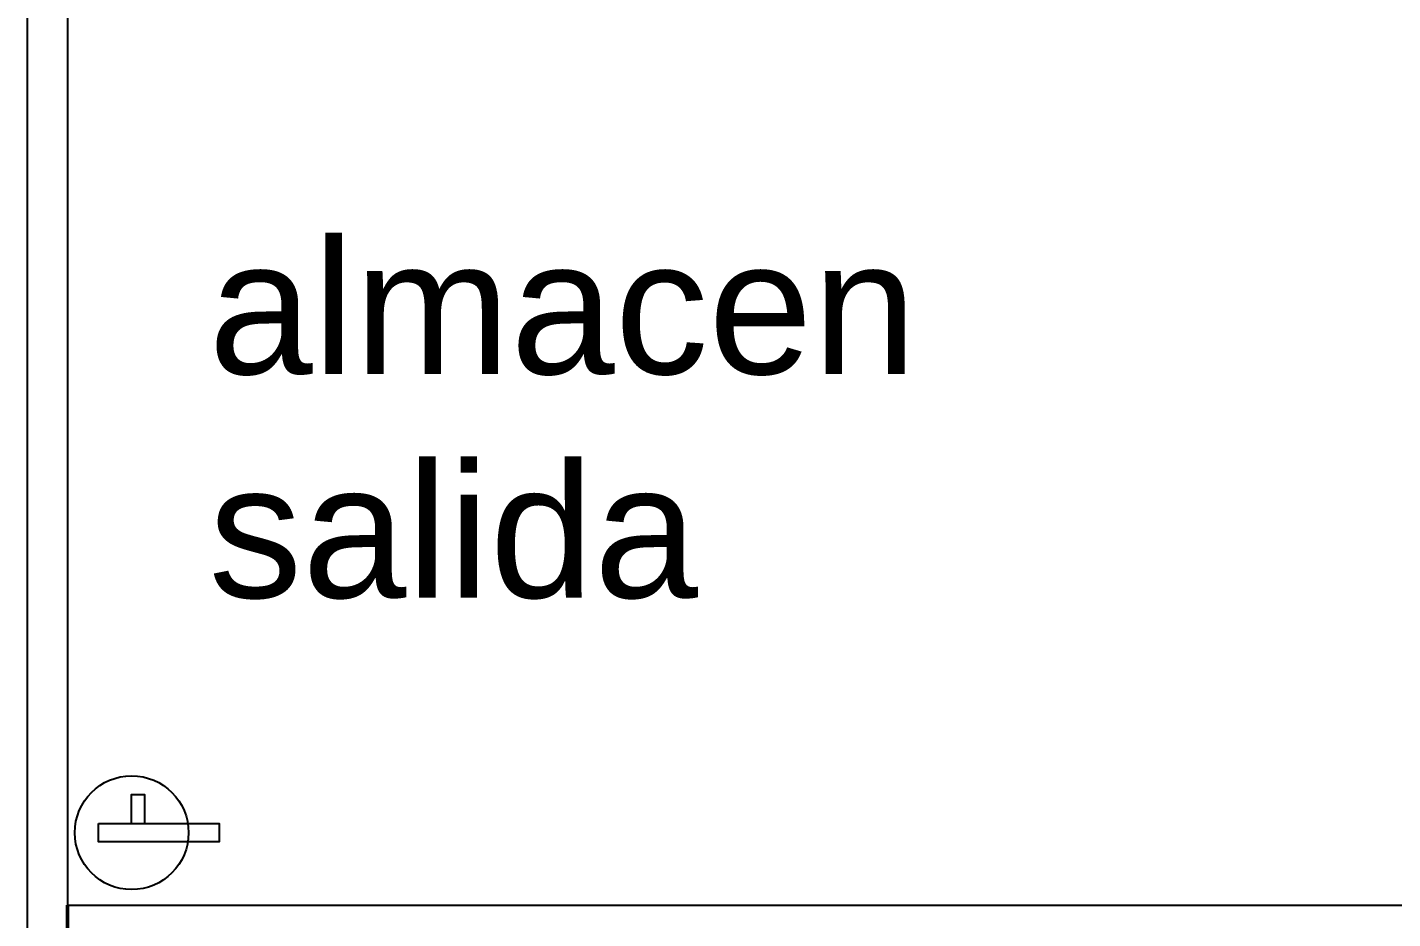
# Model space of a CAD drawing. Header units: millimetres. Extents: x 3051.7 to 3117.6, y 1576.4 to 1673.3.
# Drawn here: x 3076.54 to 3086.72, y 1598.93 to 1605.57 of the extents above; entities that cross this region are included whole.
import ezdxf

# ---------------------------------------------------------------- set-up
doc = ezdxf.new("R2010")
doc.units = ezdxf.units.MM
doc.layers.add('1º piso paredes', color=50, linetype='Continuous', lineweight=50)
for name, color, linetype in [('Estructura', 9, 'Continuous'), ('Evacuacion 1er piso', 90, 'Continuous'), ('Zonas_Fabrica', 10, 'Continuous')]:
    doc.layers.add(name, color=color, linetype=linetype)
doc.styles.get("Standard").update_dxf_attribs({"font": 'arial.ttf'})

msp = doc.modelspace()

# ---------------------------------------------------------------- linework, layer by layer
at = {"layer": '1º piso paredes'}
msp.add_line((3076.845, 1597.029), (3076.845, 1599.029), dxfattribs=at)
at = {"layer": 'Estructura'}
msp.add_lwpolyline([(3076.545, 1581.861), (3113.645, 1581.861), (3113.645, 1605.861), (3076.545, 1605.861)], close=True, dxfattribs=at)
at = {"layer": 'Evacuacion 1er piso'}
for points in [[(3077.318, 1599.638), (3077.422, 1599.638), (3077.422, 1599.851), (3077.318, 1599.851)], [(3077.076, 1599.638), (3077.974, 1599.638), (3077.974, 1599.502), (3077.076, 1599.502)]]:
    msp.add_lwpolyline(points, close=True, dxfattribs=at)
msp.add_circle((3077.323, 1599.57), 0.424, dxfattribs=at)
at = {"layer": 'Zonas_Fabrica'}
for p, q in [((3076.845, 1618.936), (3076.845, 1599.029)), ((3076.845, 1599.029), (3087.297, 1599.029))]:
    msp.add_line(p, q, dxfattribs=at)

# ---------------------------------------------------------------- texts
at = {"layer": 'Zonas_Fabrica', "insert": (3077.896, 1603.988), "char_height": 1, "attachment_point": 1}
msp.add_mtext_dynamic_manual_height_columns('almacen salida', width=3.47883, gutter_width=12.5, heights=[0], dxfattribs=at)

doc.saveas('drawing.dxf')
